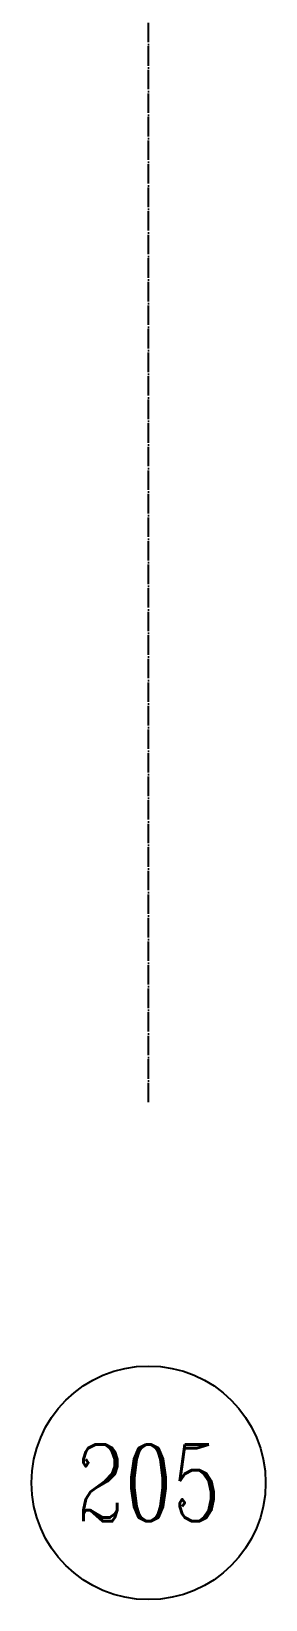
# Model space of a CAD drawing. Extents: x -1899985 to 1774885, y 556286 to 2175695.
# Drawn here: x -945580 to -945340, y 564562 to 566173 of the extents above; entities that cross this region are included whole.
import ezdxf
from ezdxf.enums import TextEntityAlignment as Align

# ---------------------------------------------------------------- set-up
doc = ezdxf.new("R2010")
doc.units = 0
doc.header["$LTSCALE"] = 10
doc.header["$MEASUREMENT"] = 0
doc.linetypes.add('20剖面图$0$DOTE', pattern=[2.42, 2, -0.2, 0.02, -0.2])
for name, color, linetype in [('20剖面图$0$A-AXIS-D', 1, 'Continuous'), ('20剖面图$0$A-AXIS-DOTE', 14, '20剖面图$0$DOTE'), ('20剖面图$0$PUB_TEXT', 7, 'Continuous'), ('A-LIN-V', 9, 'Continuous')]:
    doc.layers.add(name, color=color, linetype=linetype)
doc.styles.add('20剖面图$0$_TCH_AXIS', font='COMPLEX', dxfattribs={"bigfont": 'GBCBIG'})

# ---------------------------------------------------------------- blocks, each defined once
blk = doc.blocks.new('20剖面图')
at = {"layer": '20剖面图$0$A-AXIS-D'}
blk.add_circle((-945460.2, 564681.9), 120, dxfattribs=at)
at = {"layer": '20剖面图$0$A-AXIS-DOTE'}
blk.add_line((-945460.2, 565072.8), (-945460.2, 577768.7), dxfattribs=at)
at = {"layer": '20剖面图$0$PUB_TEXT', "style": '20剖面图$0$_TCH_AXIS', "width": 1.210143}
blk.add_text('205', height=78.81, dxfattribs=at).set_placement((-945534.4, 564642.5), (-945386.1, 564642.5), align=Align.FIT)

msp = doc.modelspace()

# ---------------------------------------------------------------- block references
at = {"layer": 'A-LIN-V'}
msp.add_blockref('20剖面图', (0, 0), dxfattribs=at)

doc.saveas('drawing.dxf')
